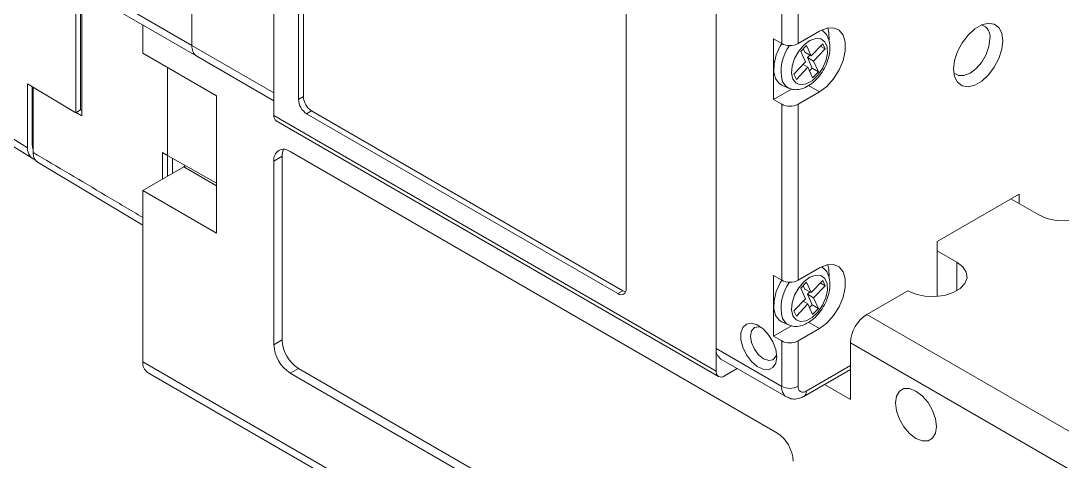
# Model space of a CAD drawing. Header units: inches. Extents: x 0.2 to 16.3, y 0.2 to 11.5.
# Drawn here: x 11.829 to 12.714, y 9.709 to 10.082 of the extents above; entities that cross this region are included whole.
import ezdxf

# ---------------------------------------------------------------- set-up
doc = ezdxf.new("R2010")
doc.units = ezdxf.units.IN
doc.header["$MEASUREMENT"] = 0

msp = doc.modelspace()

# ---------------------------------------------------------------- linework, layer by layer
at = {"color": 7, "linetype": 'Continuous', "lineweight": 18}
for p, q in [((11.97412, 10.39882), (11.97412, 10.06128)), ((11.97412, 10.06128), (11.97412, 10.35864)), ((12.04372, 10.35865), (12.04372, 10.0211)), ((12.04372, 10.35865), (12.04372, 10.00181)), ((12.0646, 10.31284), (12.0646, 10.01548)), ((12.06877, 10.31525), (12.06877, 10.01789)), ((11.87537, 10.00427), (11.87537, 10.24518)), ((11.87947, 10.00664), (11.87947, 10.24272)), ((11.88037, 10.2422), (11.88037, 10.00154)), ((12.41954, 10.19795), (12.41954, 9.80414)), ((12.34299, 10.15213), (12.34299, 9.85477)), ((12.41954, 10.14169), (12.41954, 9.78485)), ((12.47522, 10.06293), (12.47522, 10.13825)), ((12.48914, 10.13825), (12.48914, 10.06293)), ((11.90731, 10.09985), (11.97412, 10.06128)), ((11.91139, 10.09084), (11.9782, 10.05227)), ((11.93236, 10.05484), (11.93236, 10.07873)), ((12.50724, 10.07338), (12.48914, 10.06293)), ((12.50955, 10.07438), (12.50939, 10.0745)), ((12.46826, 10.06695), (12.47522, 10.06293)), ((12.46826, 10.01551), (12.46826, 10.06695)), ((12.51009, 10.0628), (12.50031, 10.05248)), ((12.51211, 10.05833), (12.51009, 10.0628)), ((11.995, 10.01868), (11.93236, 10.05484)), ((11.97412, 10.06128), (12.04372, 10.0211)), ((12.49626, 10.06142), (12.49138, 10.05626)), ((12.49138, 10.05626), (12.49543, 10.04732)), ((12.49502, 10.05553), (12.49362, 10.05863)), ((12.49502, 10.05553), (12.50031, 10.05248)), ((12.50031, 10.05248), (12.49626, 10.06142)), ((12.49705, 10.05106), (12.49907, 10.05319)), ((12.50234, 10.048), (12.51211, 10.05833)), ((12.50806, 10.06066), (12.51211, 10.05833)), ((11.9782, 10.05227), (12.04372, 10.01444)), ((12.49543, 10.04732), (12.48566, 10.037)), ((12.49341, 10.04518), (12.49745, 10.04284)), ((12.5011, 10.04211), (12.49705, 10.05106)), ((12.49705, 10.05106), (12.50234, 10.048)), ((12.50639, 10.03906), (12.50234, 10.048)), ((11.95324, 9.96807), (11.95324, 10.04278)), ((12.48566, 10.037), (12.48768, 10.03252)), ((12.48768, 10.03252), (12.49745, 10.04284)), ((12.49745, 10.04284), (12.50151, 10.0339)), ((12.49886, 10.03974), (12.5011, 10.04211)), ((12.5011, 10.04211), (12.50639, 10.03906)), ((12.50151, 10.0339), (12.50639, 10.03906)), ((11.83434, 10.0288), (11.87537, 10.00427)), ((11.83434, 9.97451), (11.83434, 10.0288)), ((11.83844, 9.9768), (11.83844, 10.02635)), ((12.47548, 10.02754), (12.48108, 10.02506)), ((11.83912, 10.02594), (11.83936, 10.0258)), ((11.83912, 10.02594), (11.83912, 9.97048)), ((11.83912, 10.02594), (11.83912, 10.02594)), ((11.995, 10.01868), (11.995, 9.90214)), ((12.0646, 10.01548), (12.06877, 10.01789)), ((12.46826, 10.01551), (12.4836, 10.02437)), ((12.48914, 10.0115), (12.50724, 10.02194)), ((12.47522, 10.0115), (12.46826, 10.01551)), ((12.47522, 9.86201), (12.47522, 10.0115)), ((12.48914, 10.0115), (12.48914, 9.86201)), ((11.87537, 10.00427), (11.87947, 10.00664)), ((11.87556, 10.00438), (11.88037, 10.00154)), ((11.88037, 10.00612), (11.87947, 10.00664)), ((12.04372, 10.00181), (12.41954, 9.78485)), ((12.07573, 10.00583), (12.07156, 10.00342)), ((12.07156, 10.00342), (12.33603, 9.85075)), ((12.07573, 10.00583), (12.3402, 9.85316)), ((12.04576, 9.99731), (12.42158, 9.78035)), ((11.80972, 9.98973), (11.83434, 9.97451)), ((11.81357, 9.98085), (11.83824, 9.9656)), ((11.94912, 9.97051), (11.95324, 9.96807)), ((11.94912, 9.94797), (11.94912, 9.97051)), ((11.95324, 9.96807), (11.995, 9.94455)), ((11.95324, 9.96807), (11.95324, 9.95035)), ((11.95742, 9.95277), (11.95742, 9.96572)), ((12.05068, 9.96724), (12.04372, 9.96323)), ((12.05068, 9.96724), (12.05068, 9.81133)), ((12.47104, 9.73261), (12.05764, 9.97126)), ((11.84195, 9.96289), (11.93236, 9.90887)), ((11.96716, 9.95839), (11.93236, 9.9383)), ((11.96716, 9.95839), (11.96869, 9.95937)), ((12.04372, 9.96323), (12.04372, 9.80731)), ((11.93236, 9.79283), (11.93236, 9.9383)), ((11.93236, 9.9383), (11.995, 9.90214)), ((12.67705, 9.93513), (12.60746, 9.89495)), ((12.67009, 9.93111), (12.69376, 9.91745)), ((12.67705, 9.92709), (12.67705, 9.93513)), ((12.60746, 9.89495), (12.60746, 9.84834)), ((12.62416, 9.87727), (12.60746, 9.88691)), ((12.50724, 9.87246), (12.48914, 9.86201)), ((12.50955, 9.87346), (12.50939, 9.87358)), ((12.46826, 9.86603), (12.47522, 9.86201)), ((12.46826, 9.81459), (12.46826, 9.86603)), ((12.49626, 9.8605), (12.49138, 9.85534)), ((12.50031, 9.85156), (12.49626, 9.8605)), ((12.51009, 9.86188), (12.50031, 9.85156)), ((12.50806, 9.85974), (12.51211, 9.8574)), ((12.51211, 9.8574), (12.51009, 9.86188)), ((12.33603, 9.85075), (12.3402, 9.85316)), ((12.49138, 9.85534), (12.49543, 9.8464)), ((12.49502, 9.85461), (12.49362, 9.85771)), ((12.49502, 9.85461), (12.50031, 9.85156)), ((12.49705, 9.85014), (12.49907, 9.85227)), ((12.5011, 9.84119), (12.49705, 9.85014)), ((12.49705, 9.85014), (12.50234, 9.84708)), ((12.50234, 9.84708), (12.51211, 9.8574)), ((12.5824, 9.85316), (12.5476, 9.83307)), ((12.49543, 9.8464), (12.48566, 9.83608)), ((12.48768, 9.8316), (12.49745, 9.84192)), ((12.49341, 9.84426), (12.49745, 9.84192)), ((12.49745, 9.84192), (12.50151, 9.83298)), ((12.49886, 9.83882), (12.5011, 9.84119)), ((12.5011, 9.84119), (12.50639, 9.83814)), ((12.50639, 9.83814), (12.50234, 9.84708)), ((12.48566, 9.83608), (12.48768, 9.8316)), ((12.50151, 9.83298), (12.50639, 9.83814)), ((12.5476, 9.83307), (12.78284, 9.69727)), ((12.46826, 9.81459), (12.4836, 9.82345)), ((12.47548, 9.82662), (12.48108, 9.82414)), ((12.47522, 9.81058), (12.46826, 9.81459)), ((12.48914, 9.81058), (12.50724, 9.82102)), ((12.04372, 9.80731), (12.05068, 9.81133)), ((12.47522, 9.772), (12.47522, 9.81058)), ((12.48914, 9.81058), (12.48914, 9.772)), ((12.53368, 9.80896), (12.53368, 9.76074)), ((12.78284, 9.66513), (12.53368, 9.80896)), ((12.41954, 9.80414), (12.47522, 9.772)), ((12.8928, 9.23838), (11.93236, 9.79283)), ((12.42362, 9.79513), (12.4793, 9.76299)), ((11.93644, 9.78382), (12.89688, 9.22937)), ((12.0646, 9.78722), (12.05764, 9.7832)), ((12.05764, 9.7832), (12.47104, 9.54455)), ((12.0646, 9.78722), (12.478, 9.54857)), ((12.4265, 9.78083), (12.43744, 9.78715)), ((12.49406, 9.76347), (12.53368, 9.78635)), ((12.51151, 9.77355), (12.53368, 9.76074))]:
    msp.add_line(p, q, dxfattribs=at)
at = {"color": 8, "linetype": 'Continuous', "lineweight": 18}
for p, q in [((12.50938, 10.0745), (12.50968, 10.07428)), ((12.49793, 10.02732), (12.50724, 10.02194)), ((11.83912, 9.9764), (11.83844, 9.9768)), ((11.96716, 9.95839), (11.995, 9.94232)), ((12.62416, 9.87727), (12.62416, 9.85316)), ((12.50938, 9.87358), (12.50968, 9.87336)), ((12.49793, 9.8264), (12.50724, 9.82102)), ((12.4961, 9.76798), (12.53368, 9.78968))]:
    msp.add_line(p, q, dxfattribs=at)
at = {"color": 7, "linetype": 'Continuous', "lineweight": 18, "flags": 128}
for points in [[(12.66313, 10.06533), (12.66229, 10.07163), (12.65982, 10.07645), (12.65593, 10.07939), (12.65093, 10.08021), (12.64523, 10.07885), (12.63928, 10.07542), (12.63358, 10.0702), (12.62858, 10.0636), (12.62469, 10.05617), (12.62222, 10.0485), (12.62137, 10.04122), (12.62222, 10.03492), (12.62469, 10.0301), (12.62858, 10.02716), (12.63358, 10.02634), (12.63928, 10.02769), (12.64523, 10.03112), (12.65093, 10.03635), (12.65593, 10.04295), (12.65982, 10.05038), (12.66229, 10.05805), (12.66313, 10.06533)], [(12.50724, 10.02194), (12.51351, 10.02661), (12.51928, 10.03298), (12.52407, 10.04054), (12.52749, 10.04867), (12.52928, 10.05673), (12.52928, 10.06405), (12.52749, 10.07004), (12.52407, 10.07422), (12.51928, 10.07625), (12.51351, 10.07596), (12.50724, 10.07338)], [(12.51549, 10.06612), (12.51536, 10.07208), (12.5144, 10.07615)], [(12.47526, 10.06291), (12.47403, 10.06079), (12.47068, 10.05329), (12.46883, 10.04578), (12.46862, 10.03889), (12.47008, 10.03315), (12.47308, 10.02905), (12.47548, 10.02754)], [(12.48473, 10.03272), (12.48741, 10.02932), (12.49132, 10.02791), (12.49606, 10.02864), (12.5011, 10.03144), (12.5059, 10.03599), (12.50994, 10.0418), (12.51278, 10.04825), (12.51412, 10.05464), (12.51381, 10.06027), (12.51188, 10.06453), (12.50854, 10.06697), (12.50415, 10.06731), (12.49919, 10.06553), (12.4942, 10.0618), (12.48972, 10.05655), (12.48623, 10.05033), (12.48411, 10.04382), (12.48359, 10.03773), (12.48473, 10.03272)], [(12.65215, 10.06703), (12.65133, 10.06053), (12.64893, 10.05372), (12.6452, 10.04726), (12.6405, 10.04178), (12.63529, 10.03782), (12.63008, 10.03577), (12.62538, 10.03582), (12.62165, 10.03797), (12.62157, 10.03806)], [(12.73551, 9.94155), (12.74055, 9.93767), (12.74349, 9.93312), (12.74409, 9.92828), (12.7423, 9.92354), (12.73827, 9.91929), (12.73233, 9.91585), (12.72495, 9.91353), (12.71674, 9.9125), (12.70836, 9.91284), (12.70048, 9.91454), (12.69376, 9.91745)], [(12.62416, 9.87727), (12.6292, 9.87339), (12.63213, 9.86884), (12.63273, 9.864), (12.63095, 9.85926), (12.62692, 9.855), (12.62097, 9.85157), (12.6136, 9.84924), (12.60539, 9.84821), (12.597, 9.84856), (12.58913, 9.85026), (12.5824, 9.85316)], [(12.50724, 9.82102), (12.51351, 9.82569), (12.51928, 9.83206), (12.52407, 9.83962), (12.52749, 9.84775), (12.52928, 9.85581), (12.52928, 9.86313), (12.52749, 9.86912), (12.52407, 9.8733), (12.51928, 9.87533), (12.51351, 9.87504), (12.50724, 9.87246)], [(12.51549, 9.86519), (12.51536, 9.87116), (12.5144, 9.87523)], [(12.47526, 9.86199), (12.47403, 9.85987), (12.47068, 9.85237), (12.46883, 9.84486), (12.46862, 9.83796), (12.47008, 9.83223), (12.47308, 9.82813), (12.47548, 9.82662)], [(12.48473, 9.8318), (12.48741, 9.8284), (12.49132, 9.82699), (12.49606, 9.82772), (12.5011, 9.83051), (12.5059, 9.83507), (12.50994, 9.84088), (12.51278, 9.84733), (12.51412, 9.85372), (12.51381, 9.85935), (12.51188, 9.86361), (12.50854, 9.86605), (12.50415, 9.86639), (12.49919, 9.86461), (12.4942, 9.86088), (12.48972, 9.85563), (12.48623, 9.84941), (12.48411, 9.8429), (12.48359, 9.83681), (12.48473, 9.8318)], [(12.3402, 9.85316), (12.34156, 9.85253), (12.34257, 9.85227)], [(12.47104, 9.79691), (12.47022, 9.79165), (12.46782, 9.78792), (12.46411, 9.78612), (12.45949, 9.78644), (12.45447, 9.78886), (12.44958, 9.79311), (12.44536, 9.79873), (12.44227, 9.80511), (12.44063, 9.81156), (12.44063, 9.81738), (12.44227, 9.82194), (12.44536, 9.82475), (12.44958, 9.82549), (12.45447, 9.8241), (12.45949, 9.82072), (12.46411, 9.81572), (12.46782, 9.80964), (12.47022, 9.80313), (12.47104, 9.79691)], [(12.45799, 9.82194), (12.45565, 9.8225), (12.45204, 9.8218), (12.44962, 9.81902), (12.44877, 9.81459), (12.44962, 9.80918), (12.45204, 9.80362), (12.45565, 9.79874), (12.45991, 9.7953), (12.46417, 9.79382), (12.46778, 9.79452), (12.4702, 9.7973), (12.47088, 9.79961)], [(12.57196, 9.75793), (12.57281, 9.76365), (12.57528, 9.76783), (12.57913, 9.77005), (12.58398, 9.7701), (12.58936, 9.76798), (12.59474, 9.7639), (12.59959, 9.75824), (12.60344, 9.75157), (12.60591, 9.74455), (12.60676, 9.73785), (12.60591, 9.73213), (12.60344, 9.72795), (12.59959, 9.72573), (12.59474, 9.72568), (12.58936, 9.7278), (12.58398, 9.73189), (12.57913, 9.73754), (12.57528, 9.74421), (12.57281, 9.75123), (12.57196, 9.75793)]]:
    msp.add_lwpolyline(points, dxfattribs=at)
at = {"color": 8, "linetype": 'Continuous', "lineweight": 18, "flags": 128}
for points in [[(12.48122, 10.025), (12.47891, 10.0264), (12.4758, 10.03055)], [(12.48122, 9.82408), (12.47891, 9.82547), (12.4758, 9.82963)]]:
    msp.add_lwpolyline(points, dxfattribs=at)
at = {"color": 7, "linetype": 'Continuous', "lineweight": 18}
for centre, radius, start, end in [((12.64184, 10.06884), 0.01048, 350.05297, 71.94017), ((12.48218, 10.07636), 0.01513, 242.60967, 297.39033), ((11.98349, 10.06009), 0.00944, 172.74417, 235.94365), ((11.98377, 10.06021), 0.0097, 173.70115, 234.98667), ((12.08388, 10.01858), 0.01513, 182.60548, 237.39452), ((12.07971, 10.01616), 0.01513, 182.60548, 237.39452), ((12.48218, 10.02493), 0.01513, 242.60967, 297.39033), ((12.04854, 10.00128), 0.00485, 173.70115, 234.98667), ((12.0522, 9.9646), 0.0086, 50.79671, 189.21404), ((12.06322, 9.9677), 0.01255, 154.29191, 182.10457), ((12.48218, 9.87544), 0.01513, 242.60967, 297.39033), ((12.33874, 9.85408), 0.0043, 230.79671, 9.21404), ((12.5639, 9.80759), 0.03025, 122.60548, 177.39452), ((12.07394, 9.80869), 0.03025, 182.60548, 237.39452), ((12.0809, 9.8127), 0.03025, 182.60548, 237.39452), ((12.48218, 9.82401), 0.01513, 242.60967, 297.39033), ((12.42919, 9.80308), 0.0097, 173.70115, 234.98667), ((11.94201, 9.79177), 0.0097, 173.70115, 234.98667), ((12.42379, 9.78417), 0.0043, 170.78596, 309.20329), ((12.48218, 9.78543), 0.01513, 242.60967, 297.39033), ((12.49338, 9.77131), 0.0043, 170.78596, 309.20329), ((12.45474, 9.70712), 0.03025, 2.60548, 57.39452)]:
    msp.add_arc(centre, radius, start, end, dxfattribs=at)
at = {"color": 8, "linetype": 'Continuous', "lineweight": 18}
for centre, radius, start, end in [((12.51075, 10.03956), 0.03609, 143.02083, 194.45697), ((12.51075, 9.83864), 0.03609, 143.02083, 194.45697), ((12.48485, 9.77093), 0.00969, 173.67442, 235.27943), ((12.49142, 9.76738), 0.00472, 304.03352, 7.25812)]:
    msp.add_arc(centre, radius, start, end, dxfattribs=at)
at = {"color": 7, "linetype": 'Continuous', "lineweight": 18}
msp.add_ellipse((11.84826, 9.98255), major_axis=(0.00984, 0.01705), ratio=0.577206, start_param=2.356266, end_param=3.396, dxfattribs=at)
for points, knots in [([(12.48138, 10.02521), (12.48241, 10.02475), (12.48506, 10.02356), (12.48995, 10.02381), (12.49547, 10.02549), (12.50103, 10.02894), (12.50629, 10.03399), (12.5108, 10.04031), (12.51417, 10.04736), (12.51612, 10.0547), (12.51643, 10.06161), (12.51502, 10.06753), (12.5127, 10.07185), (12.51041, 10.07348), (12.50958, 10.07407)], [0, 0, 0, 0, 0.051114, 0.131433, 0.21483, 0.305096, 0.3999, 0.494931, 0.590084, 0.686307, 0.784846, 0.872544, 0.953847, 1, 1, 1, 1]), ([(11.83912, 9.97348), (11.83896, 9.97379), (11.83848, 9.97468), (11.83846, 9.97597), (11.83844, 9.9768)], [0, 0, 0, 0, 0.351562, 1, 1, 1, 1]), ([(11.8428, 9.96265), (11.84217, 9.96302), (11.84055, 9.96397), (11.83935, 9.96688), (11.83919, 9.96946), (11.83912, 9.97048)], [0, 0, 0, 0, 0.2772143, 0.7131818, 1, 1, 1, 1]), ([(12.48138, 9.82429), (12.48241, 9.82383), (12.48506, 9.82264), (12.48995, 9.82288), (12.49547, 9.82457), (12.50103, 9.82802), (12.50629, 9.83307), (12.5108, 9.83939), (12.51417, 9.84644), (12.51612, 9.85378), (12.51643, 9.86069), (12.51502, 9.86661), (12.5127, 9.87093), (12.51041, 9.87256), (12.50958, 9.87315)], [0, 0, 0, 0, 0.051114, 0.131433, 0.21483, 0.305096, 0.3999, 0.494931, 0.590084, 0.686307, 0.784846, 0.872544, 0.953847, 1, 1, 1, 1]), ([(12.47943, 9.76316), (12.48063, 9.76251), (12.48326, 9.76109), (12.48795, 9.76112), (12.4916, 9.76215), (12.49353, 9.76319), (12.49406, 9.76347)], [0, 0, 0, 0, 0.2606, 0.57498, 0.883243, 1, 1, 1, 1])]:
    msp.add_open_spline(points, degree=3, knots=knots, dxfattribs=at)
at = {"color": 8, "linetype": 'Continuous', "lineweight": 18}
msp.add_open_spline([(11.83912, 9.97048), (11.85966, 9.95836), (11.89074, 9.94001), (11.92182, 9.92159), (11.93236, 9.91534)], degree=3, knots=[0, 0, 0, 0, 0.660631, 1, 1, 1, 1], dxfattribs=at)

doc.saveas('drawing.dxf')
